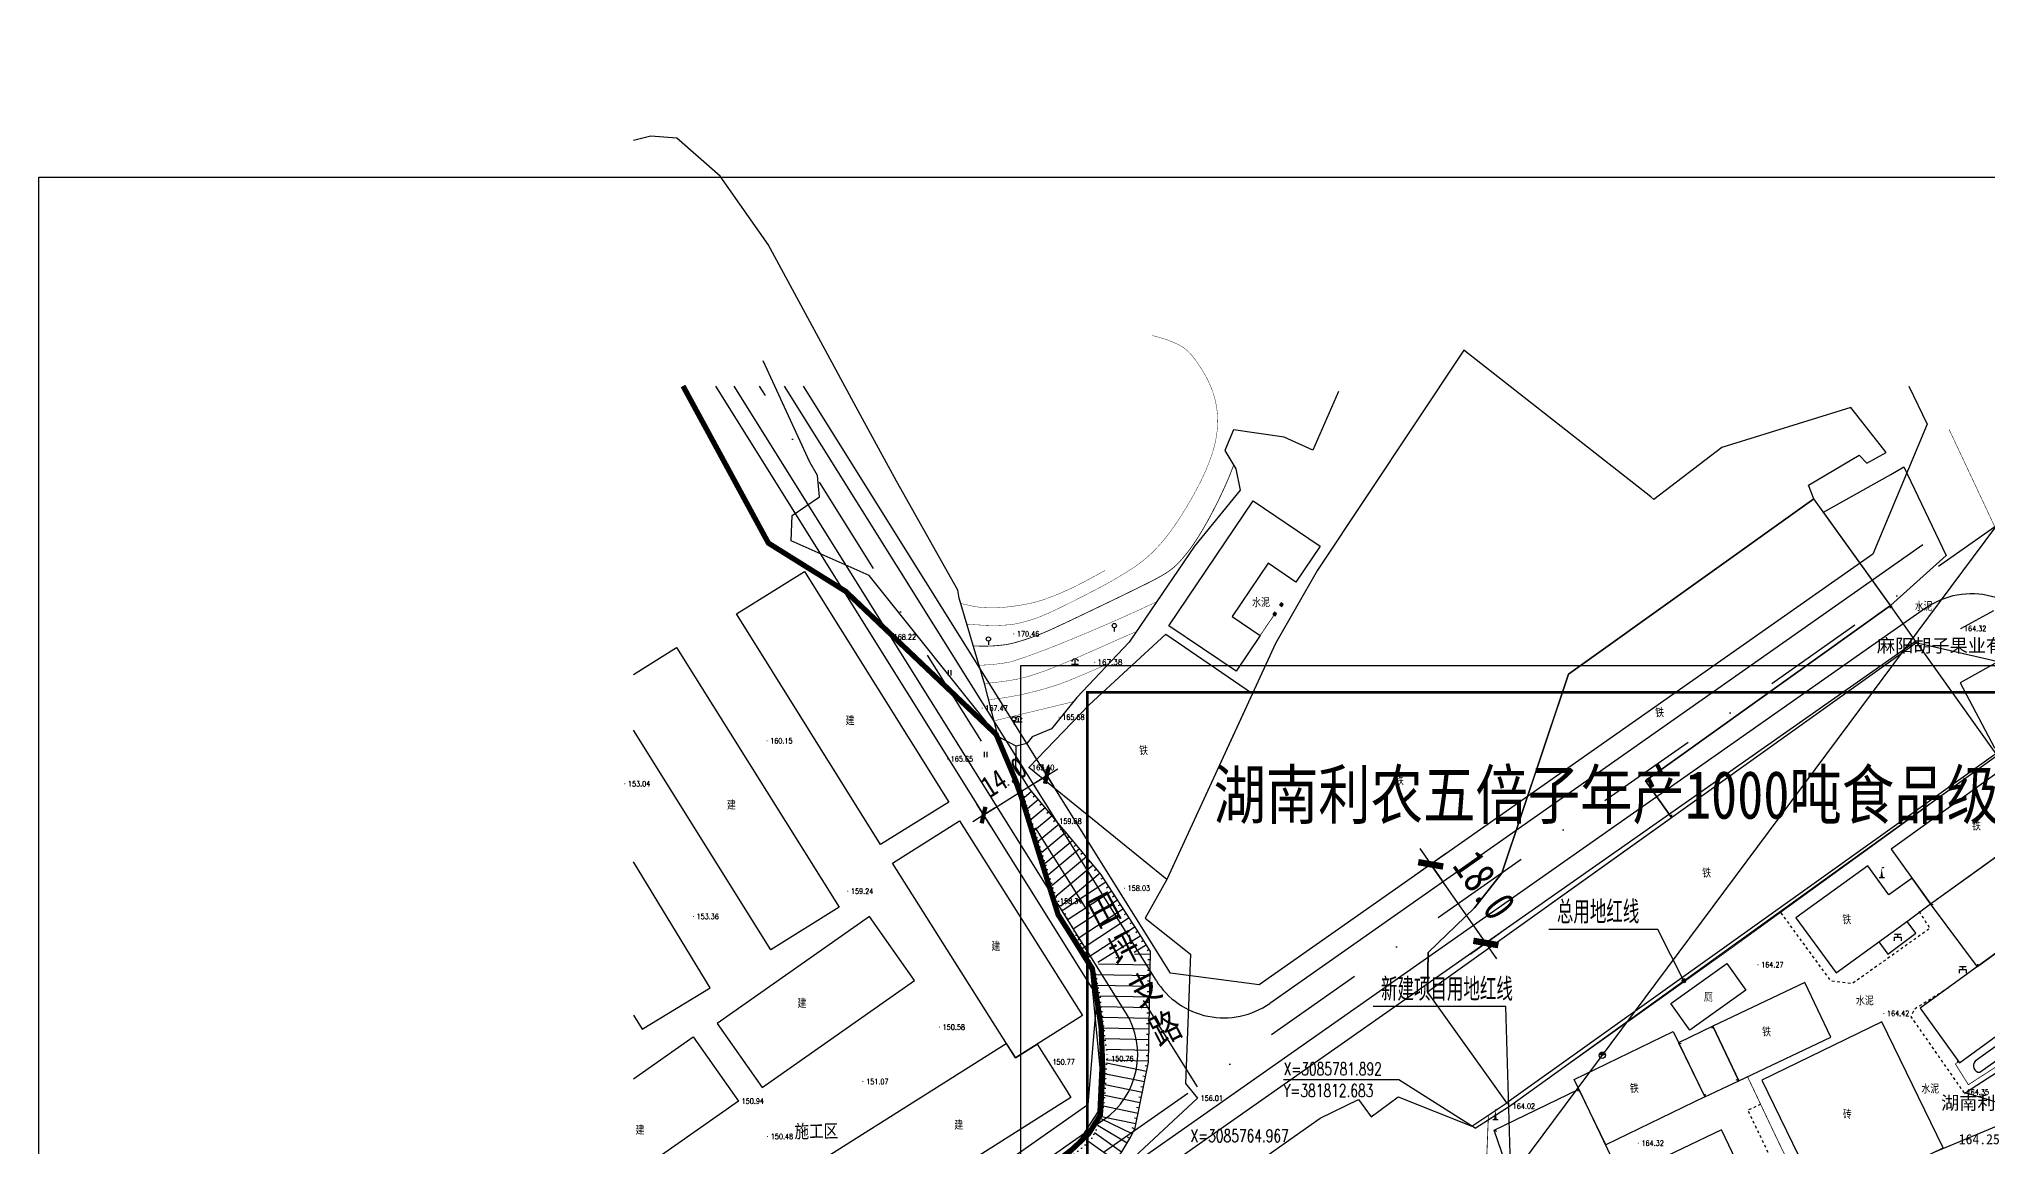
# Model space of a CAD drawing. Extents: x -809667 to 586099, y 3084146 to 3634412.
# Drawn here: x 381543.4 to 381908.7, y 3085778.5 to 3085986.1 of the extents above; entities that cross this region are included whole.
import ezdxf
from ezdxf.enums import TextEntityAlignment as Align

# ---------------------------------------------------------------- set-up
doc = ezdxf.new("R2010")
doc.units = 0
doc.header["$LTSCALE"] = 0.5
doc.header["$PDSIZE"] = 0.2
for name, pattern in [('DASHDOT', [25.4, 12.7, -6.35, 0, -6.35]), ('X4', [1.6, 0, -1.6]), ('X6', [2, 1, -1])]:
    doc.linetypes.add(name, pattern=pattern)
doc.layers.get('0').update_dxf_attribs({"linetype": 'CONTINUOUS'})
doc.layers.get('Defpoints').update_dxf_attribs({"linetype": 'CONTINUOUS'})
for name, color, linetype in [('0-人行道线', 46, 'CONTINUOUS'), ('DIM_COOR', 3, 'CONTINUOUS'), ('DIM_ELEV', 3, 'CONTINUOUS'), ('DIM_LEAD', 3, 'CONTINUOUS'), ('DM-尺寸标注', 7, 'CONTINUOUS'), ('dxt', 252, 'CONTINUOUS'), ('GCD', 252, 'CONTINUOUS'), ('PUB_TITLE', 4, 'CONTINUOUS'), ('RD-中线', 1, 'DASHDOT'), ('RD-侧石线', 5, 'CONTINUOUS'), ('RD-红线', 7, 'CONTINUOUS'), ('wz', 6, 'CONTINUOUS'), ('文字', 7, 'CONTINUOUS'), ('新测范围线', 1, 'CONTINUOUS'), ('道路', 4, 'CONTINUOUS')]:
    doc.layers.add(name, color=color, linetype=linetype)
doc.styles.add('-宋体', font='', dxfattribs={"width": 0.6})
doc.styles.add('_TCH_DIM', font='SIMPLEX', dxfattribs={"bigfont": 'GBCBIG'})
doc.styles.add('DIMST', font='', dxfattribs={"width": 0.8})
doc.styles.add('HZ', font='', dxfattribs={"width": 0.8})
doc.styles.get("Standard").update_dxf_attribs({"font": 'rs.shx', "bigfont": 'hztxt.shx'})
doc.styles.add('宋体', font='')
doc.styles.get('-宋体').set_extended_font_data('NSimSun')
doc.styles.get('DIMST').set_extended_font_data('SimSun')
doc.styles.get('HZ').set_extended_font_data('NSimSun')
doc.styles.get('宋体').set_extended_font_data('SimSun')
doc.linetypes.add('10421', pattern='A,2,[150,AAA.SHX,S=1,R=0,X=0,Y=1],1e-11', length=2)
doc.linetypes.add('10422', pattern='A,2,[150,AAA.SHX,S=1,R=0,X=0,Y=1],2,[177,AAA.SHX,S=1,R=0,X=0,Y=0.8],1e-09', length=4)
doc.linetypes.add('1161', pattern='A,0,[149,AAA.SHX,S=0.15,R=0,X=0,Y=0],-1.6', length=1.6)
doc.linetypes.add('443', pattern='A,5,[169,AAA.SHX,S=0.83,R=0,X=0,Y=0],5', length=10)
doc.linetypes.add('445', pattern='A,8,-0.5,[147,AAA.SHX,S=1,R=0,X=0,Y=0],-1.5', length=10)
doc.dimstyles.get("Standard").update_dxf_attribs({"dimtxt": 0.18, "dimasz": 0.18, "dimexe": 0.18, "dimexo": 0.0625, "dimgap": 0.09, "dimtad": 0, "dimtih": 1, "dimtoh": 1, "dimdec": 4, "dimzin": 0, "dimdsep": 46, "dimtxsty": 'Standard', "dimcen": 0.09, "dimadec": 0, "dimazin": 0, "dimtfac": 1, "dimtdec": 4, "dimtofl": 0, "dimtmove": 0, "dimatfit": 3, "dimfxl": 0, "dimtolj": 1, "dimtzin": 0, "dimarcsym": 0})

# ---------------------------------------------------------------- blocks, each defined once
blk = doc.blocks.new('gc095')
for p, q in [((-1, 0), (1, 0)), ((0.12, 3.69), (0.98, 3.95))]:
    blk.add_line(p, q)
blk.add_lwpolyline([(0, 3.6, 0, 1, 0), (0, 0, 1, 1, 0)], format="xyseb")
blk = doc.blocks.new('gc018')
at = {"linetype": 'Continuous', "flags": 128}
for points in [[(-1.25, 1.2), (0, 1.2), (1.25, 1.2)], [(-1.25, -1.3), (-1.25, 0), (1.25, 0), (1.25, -1.3)], [(0, 0), (0, 1.2)]]:
    blk.add_lwpolyline(points, dxfattribs=at)
blk = doc.blocks.new('gc110')
for p, q in [((-1.3, 0), (1.3, 0)), ((0, 0), (0, 1.51))]:
    blk.add_line(p, q)
blk.add_arc((0, 0.65), 1.34, 14.86282, 165.13718)
blk = doc.blocks.new('gc125')
at = {"color": 0}
blk.add_line((0, 0.8), (0, 2.2), dxfattribs=at)
blk.add_circle((0, 0), 0.8, dxfattribs=at)
blk = doc.blocks.new('gc002')
at = {"linetype": 'Continuous'}
blk.add_hatch(color=256, dxfattribs=at).paths.add_polyline_path([(0.5, -0.5), (0.5, 0.5), (-0.5, 0.5), (-0.5, -0.5)])
blk.add_lwpolyline([(-0.5, -0.5), (0.5, -0.5), (0.5, 0.5), (-0.5, 0.5), (-0.5, -0.5)])
blk = doc.blocks.new('gc121')
at = {"color": 0}
for p, q in [((-0.5, -1), (-0.5, 1)), ((0.5, -1), (0.5, 1))]:
    blk.add_line(p, q, dxfattribs=at)
blk = doc.blocks.new('gc070')
at = {"const_width": 1.4}
blk.add_lwpolyline([(-3.05, -2.68, 0.008713), (-3.05, -2.68, 1.007206), (-4.25, -2.68, 1)], format="xyb", dxfattribs=at)
blk.add_circle((-3.65, -2.68), 1.2)
blk = doc.blocks.new('GC200')
at = {"color": 0, "linetype": 'Continuous', "const_width": 0.2, "flags": 128}
blk.add_lwpolyline([(-0.1, 0, 1), (0.1, 0, 1)], format="xyb", close=True, dxfattribs=at)
blk = doc.blocks.new('尺寸线')
for p, q in [((-60, 0), (60, 0)), ((0, 60), (0, -60))]:
    blk.add_line(p, q)
at = {"const_width": 20}
blk.add_lwpolyline([(-28, -28), (28, 28)], dxfattribs=at)
blk = doc.blocks.new('*D63')
at = {"layer": 'Defpoints', "color": 0, "linetype": 'Continuous', "transparency": 16777216}
for p in [(381804.37, 3085831.33), (381804.37, 3085831.33), (381814.71, 3085816.59)]:
    blk.add_point(p, dxfattribs=at)
at = {"layer": 'DM-尺寸标注', "color": 0, "linetype": 'Continuous', "lineweight": -2, "transparency": 16777216}
for p, q in [((381804.34, 3085831.38), (381804.3, 3085831.43)), ((381814.71, 3085816.59), (381804.37, 3085831.33)), ((381814.75, 3085816.54), (381814.78, 3085816.49))]:
    blk.add_line(p, q, dxfattribs=at)
at = {"layer": 'DM-尺寸标注', "color": 0, "linetype": 'Continuous', "lineweight": -2, "transparency": 16777216, "xscale": 0.06, "yscale": 0.06, "zscale": 0.06}
for p, rotation in [((381804.37, 3085831.33), 305.0613931713598), ((381814.71, 3085816.59), 125.0613931713598)]:
    blk.add_blockref('尺寸线', p, dxfattribs=dict(at, rotation=rotation))
at = {"layer": 'DM-尺寸标注', "color": 0, "linetype": 'Continuous', "transparency": 16777216, "insert": (381814.45, 3085827.41), "char_height": 6, "attachment_point": 5, "rotation": 305.0614, "style": 'DIMST'}
blk.add_mtext('\\A1;18.0', dxfattribs=at)
blk = doc.blocks.new('*D41')
at = {"layer": 'Defpoints', "color": 0, "linetype": 'Continuous', "transparency": 16777216}
for p in [(381732.4, 3085847.99), (381732.4, 3085847.99), (381720.53, 3085840.57)]:
    blk.add_point(p, dxfattribs=at)
at = {"layer": 'DM-尺寸标注', "color": 0, "linetype": 'Continuous', "lineweight": -2, "transparency": 16777216}
blk.add_line((381720.56, 3085840.59), (381732.36, 3085847.97), dxfattribs=at)
at = {"layer": 'DM-尺寸标注', "color": 0, "linetype": 'Continuous', "lineweight": -2, "transparency": 16777216, "xscale": 0.04, "yscale": 0.04, "zscale": 0.04}
for p, rotation in [((381732.4, 3085847.99), 32.01380358309034), ((381720.53, 3085840.57), 212.0138035830904)]:
    blk.add_blockref('尺寸线', p, dxfattribs=dict(at, rotation=rotation))
at = {"layer": 'DM-尺寸标注', "color": 0, "linetype": 'Continuous', "transparency": 16777216, "insert": (381724.34, 3085847.67), "char_height": 4, "attachment_point": 5, "rotation": 32.0138, "style": 'DIMST'}
blk.add_mtext('\\A1;14.0', dxfattribs=at)

msp = doc.modelspace()

# ---------------------------------------------------------------- linework, layer by layer
at = {"layer": '0-人行道线', "linetype": 'Continuous'}
for p, q in [((381894.992, 3085872.932), (381779.809, 3085792.095)), ((381920.116, 3085867.13), (381894.992, 3085872.932))]:
    msp.add_line(p, q, dxfattribs=at)
at = {"layer": '0-人行道线', "linetype": 'Continuous', "flags": 128}
for points in [[(381772.213, 3085808.758), (381755.551, 3085810.96), (381686.753, 3085921)], [(381894.04, 3085921), (381897.482, 3085913.869), (381887.264, 3085889.502), (381772.213, 3085808.758)], [(381779.809, 3085792.095), (381622.358, 3085681.595)]]:
    msp.add_lwpolyline(points, dxfattribs=at)
at = {"layer": 'DIM_COOR', "color": 3, "linetype": 'Continuous'}
for p, q in [((381798.424, 3085790.947), (381776.776, 3085790.947)), ((381812.683, 3085781.892), (381798.424, 3085790.947))]:
    msp.add_line(p, q, dxfattribs=at)
at = {"layer": 'DIM_LEAD', "linetype": 'Continuous'}
for p, q in [((381846.967, 3085819.135), (381826.531, 3085819.135)), ((381851.842, 3085809.516), (381846.967, 3085819.135)), ((381818.463, 3085804.652), (381793.554, 3085804.652)), ((381819.761, 3085758.917), (381818.463, 3085804.652))]:
    msp.add_line(p, q, dxfattribs=at)
at = {"layer": 'DIM_LEAD', "linetype": 'Continuous', "const_width": 0.467}
msp.add_lwpolyline([(381851.947, 3085809.308, 1), (381851.736, 3085809.725, 1)], format="xyb", close=True, dxfattribs=at)
at = {"layer": 'dxt', "color": 252, "linetype": 'Continuous'}
for p, q in [((381890.599, 3085879.837), (381890.515, 3085879.344)), ((381895.443, 3085872.933), (381894.951, 3085873.017)), ((381729.545, 3085844.998), (381728.133, 3085843.818)), ((381730.186, 3085844.231), (381729.802, 3085843.91)), ((381844.642, 3085846.956), (381845.135, 3085846.874)), ((381730.827, 3085843.463), (381728.792, 3085841.762)), ((381732.11, 3085841.929), (381729.451, 3085839.706)), ((381733.393, 3085840.394), (381730.11, 3085837.65)), ((381731.469, 3085842.696), (381731.085, 3085842.376)), ((381732.752, 3085841.162), (381732.368, 3085840.841)), ((381849.528, 3085840.119), (381849.61, 3085840.612)), ((381734.676, 3085838.86), (381730.769, 3085835.594)), ((381735.958, 3085837.326), (381731.428, 3085833.539)), ((381734.034, 3085839.627), (381733.651, 3085839.307)), ((381735.317, 3085838.093), (381734.933, 3085837.772)), ((381737.241, 3085835.791), (381732.087, 3085831.483)), ((381738.524, 3085834.257), (381732.746, 3085829.427)), ((381736.6, 3085836.558), (381736.216, 3085836.238)), ((381737.882, 3085835.024), (381737.499, 3085834.703)), ((381739.165, 3085833.489), (381738.782, 3085833.169)), ((381739.807, 3085832.722), (381733.405, 3085827.371)), ((381741.089, 3085831.188), (381734.084, 3085825.332)), ((381742.372, 3085829.653), (381735.036, 3085823.521)), ((381740.448, 3085831.955), (381740.064, 3085831.634)), ((381741.731, 3085830.42), (381741.347, 3085830.1)), ((381743.483, 3085827.992), (381735.441, 3085822.75)), ((381744.575, 3085826.316), (381736.376, 3085820.972)), ((381742.937, 3085828.829), (381742.518, 3085828.556)), ((381744.029, 3085827.154), (381743.61, 3085826.881)), ((381745.667, 3085824.641), (381737.311, 3085819.194)), ((381746.759, 3085822.965), (381738.245, 3085817.416)), ((381745.121, 3085825.478), (381744.702, 3085825.205)), ((381746.213, 3085823.803), (381745.795, 3085823.53)), ((381747.305, 3085822.127), (381746.887, 3085821.854)), ((381898.089, 3085823.905), (381898.583, 3085823.828)), ((381747.852, 3085821.29), (381739.182, 3085815.639)), ((381748.944, 3085819.614), (381740.12, 3085813.863)), ((381748.398, 3085820.452), (381747.979, 3085820.179)), ((381749.485, 3085818.774), (381749.061, 3085818.509)), ((381750.015, 3085817.926), (381741.975, 3085812.901)), ((381751.075, 3085816.23), (381748.754, 3085814.779)), ((381750.545, 3085817.078), (381750.121, 3085816.813)), ((381751.605, 3085815.382), (381751.181, 3085815.117)), ((381751.798, 3085812.451), (381742.051, 3085812.627)), ((381751.834, 3085814.45), (381748.829, 3085814.505)), ((381751.78, 3085811.451), (381751.28, 3085811.46)), ((381751.816, 3085813.45), (381751.316, 3085813.459)), ((381906.878, 3085812.116), (381906.952, 3085812.61)), ((381751.762, 3085810.451), (381741.562, 3085810.635)), ((381751.726, 3085808.451), (381741.944, 3085808.628)), ((381751.744, 3085809.451), (381751.244, 3085809.46)), ((381751.69, 3085806.452), (381742.327, 3085806.621)), ((381751.653, 3085804.452), (381742.591, 3085804.616)), ((381751.671, 3085805.452), (381751.172, 3085805.461)), ((381751.708, 3085807.451), (381751.208, 3085807.46)), ((381751.617, 3085802.452), (381742.832, 3085802.611)), ((381751.581, 3085800.453), (381743.074, 3085800.606)), ((381751.599, 3085801.452), (381751.099, 3085801.461)), ((381751.635, 3085803.452), (381751.135, 3085803.461)), ((381857.25, 3085801), (381857.084, 3085800.528)), ((381751.545, 3085798.453), (381743.315, 3085798.602)), ((381751.509, 3085796.453), (381743.556, 3085796.597)), ((381751.527, 3085797.453), (381751.027, 3085797.462)), ((381751.563, 3085799.453), (381751.063, 3085799.462)), ((381850.829, 3085797.882), (381851.302, 3085797.718)), ((381751.109, 3085792.49), (381743.577, 3085794.031)), ((381751.473, 3085794.454), (381743.609, 3085794.596)), ((381751.309, 3085793.47), (381750.82, 3085793.57)), ((381751.491, 3085795.453), (381750.991, 3085795.462)), ((381750.307, 3085788.571), (381743.351, 3085789.994)), ((381750.708, 3085790.531), (381743.464, 3085792.012)), ((381750.508, 3085789.551), (381750.018, 3085789.651)), ((381750.909, 3085791.51), (381750.419, 3085791.61)), ((381862.125, 3085790.75), (381861.654, 3085790.918)), ((381749.506, 3085784.652), (381742.967, 3085785.99)), ((381749.907, 3085786.612), (381743.237, 3085787.976)), ((381749.706, 3085785.632), (381749.216, 3085785.732)), ((381750.107, 3085787.591), (381749.617, 3085787.692)), ((381832.136, 3085789.215), (381831.971, 3085788.743)), ((381855.75, 3085787.75), (381855.916, 3085788.221)), ((381747.45, 3085779.083), (381742.027, 3085782.341)), ((381748.425, 3085780.827), (381742.605, 3085783.602)), ((381749.105, 3085782.693), (381742.667, 3085784.01)), ((381748.855, 3085781.73), (381748.404, 3085781.945)), ((381749.305, 3085783.673), (381748.816, 3085783.773)), ((381745.243, 3085775.752), (381740.287, 3085779.328)), ((381746.413, 3085777.373), (381741.359, 3085781.021)), ((381747.965, 3085779.94), (381747.536, 3085780.198)), ((381816.25, 3085781.5), (381816.712, 3085781.308))]:
    msp.add_line(p, q, dxfattribs=at)
msp.add_lwpolyline([(381661.705, 3085560.704), (381978.444, 3085986.058)], dxfattribs=at)
at = {"layer": 'dxt', "color": 252, "linetype": '10421'}
for points, elevation in [([(381787.088, 3085919.955), (381782.25, 3085909), (381776.896, 3085911.388), (381767.388, 3085912.788), (381765.799, 3085908.892), (381767.813, 3085905.5), (381768.625, 3085901.5), (381760.094, 3085891), (381747.844, 3085873), (381738.03, 3085862.614), (381733.25, 3085856.75), (381729.656, 3085855.25), (381728.664, 3085853.953), (381726.624, 3085853.462), (381723.363, 3085855.206), (381723.094, 3085856), (381720.781, 3085865), (381715.969, 3085881.25), (381715.688, 3085882.75), (381704.233, 3085903.144), (381697.463, 3085915.539), (381680.146, 3085947.558), (381671.12, 3085960.329), (381663.034, 3085967.466), (381658.145, 3085967.841), (381654.883, 3085966.997)], -860.365), ([(381729.125, 3085845.5), (381726.596, 3085849.585), (381726.624, 3085853.462)], -859.903)]:
    msp.add_lwpolyline(points, dxfattribs=dict(at, elevation=elevation))
at = {"layer": 'dxt', "color": 252, "linetype": '445', "elevation": -858.801, "flags": 128}
msp.add_lwpolyline([(381654.883, 3085746.471), (381661.278, 3085737.187), (381668.743, 3085727.948), (381670.662, 3085731.379), (381674.375, 3085732), (381709.977, 3085758.099), (381714.219, 3085762.5), (381722.188, 3085766.75), (381738.477, 3085779.421), (381742.016, 3085784.921), (381742.41, 3085793.17), (381740.642, 3085811.501), (381734.152, 3085821.911), (381727.781, 3085842.5), (381726.313, 3085846.5), (381723.094, 3085856), (381720.781, 3085865), (381715.969, 3085881.25), (381715.688, 3085882.75), (381704.233, 3085903.144), (381697.463, 3085915.539), (381680.146, 3085947.558), (381671.12, 3085960.329), (381663.034, 3085967.466), (381658.145, 3085967.841), (381654.883, 3085966.997)], dxfattribs=at)
at = {"layer": 'dxt', "color": 252, "linetype": 'Continuous', "flags": 128}
for points, const_width in [([(381717.421, 3085876.346), (381719.264, 3085876.224), (381720.846, 3085876.146), (381722.168, 3085876.111), (381723.229, 3085876.121), (381724.109, 3085876.158), (381724.888, 3085876.208), (381725.566, 3085876.269), (381726.142, 3085876.343), (381726.743, 3085876.454), (381727.494, 3085876.626), (381728.397, 3085876.858), (381729.45, 3085877.152), (381730.788, 3085877.613), (381732.547, 3085878.349), (381734.726, 3085879.36), (381737.325, 3085880.646), (381739.906, 3085881.963), (381742.029, 3085883.066), (381743.693, 3085883.956), (381744.9, 3085884.633), (381745.849, 3085885.194), (381746.743, 3085885.734), (381747.58, 3085886.255), (381748.362, 3085886.756), (381749.108, 3085887.262), (381749.84, 3085887.798), (381750.558, 3085888.364), (381751.262, 3085888.959), (381751.95, 3085889.584), (381752.62, 3085890.238), (381753.271, 3085890.921), (381753.904, 3085891.633), (381754.522, 3085892.374), (381755.13, 3085893.144), (381755.726, 3085893.941), (381756.312, 3085894.767), (381756.892, 3085895.62), (381757.468, 3085896.5), (381758.041, 3085897.407), (381758.611, 3085898.342), (381759.177, 3085899.302), (381759.737, 3085900.287), (381760.292, 3085901.297), (381760.841, 3085902.331), (381761.369, 3085903.375), (381761.858, 3085904.414), (381762.311, 3085905.448), (381762.725, 3085906.476), (381763.092, 3085907.455), (381763.398, 3085908.34), (381763.646, 3085909.131), (381763.834, 3085909.829), (381763.982, 3085910.477), (381764.108, 3085911.118), (381764.214, 3085911.753), (381764.298, 3085912.382), (381764.361, 3085913.005), (381764.402, 3085913.623), (381764.421, 3085914.238), (381764.418, 3085914.848), (381764.393, 3085915.456), (381764.346, 3085916.061), (381764.276, 3085916.664), (381764.183, 3085917.265), (381764.068, 3085917.865), (381763.93, 3085918.462), (381763.77, 3085919.057), (381763.587, 3085919.651), (381763.382, 3085920.242), (381763.154, 3085920.832), (381762.903, 3085921.419), (381762.63, 3085922.005), (381762.32, 3085922.609), (381761.96, 3085923.253), (381761.55, 3085923.936), (381761.089, 3085924.658), (381760.625, 3085925.352), (381760.203, 3085925.948), (381759.824, 3085926.447), (381759.488, 3085926.848), (381759.174, 3085927.186), (381758.863, 3085927.496), (381758.553, 3085927.777), (381758.245, 3085928.029), (381757.924, 3085928.261), (381757.576, 3085928.48), (381757.202, 3085928.685), (381756.801, 3085928.877), (381756.379, 3085929.063), (381755.943, 3085929.248), (381755.494, 3085929.433), (381755.03, 3085929.618), (381754.498, 3085929.809), (381753.843, 3085930.015), (381753.064, 3085930.235), (381752.161, 3085930.469)], 0.075), ([(381975.679, 3085760.327), (381959.741, 3085792.751), (381910.082, 3085894.727), (381901.593, 3085912.81)], 0.1), ([(381767.422, 3085906.159), (381766.922, 3085904.855), (381766.405, 3085903.585), (381765.871, 3085902.349), (381765.32, 3085901.145), (381764.76, 3085899.975), (381764.199, 3085898.839), (381763.637, 3085897.737), (381763.074, 3085896.669), (381762.509, 3085895.635), (381761.943, 3085894.635), (381761.375, 3085893.671), (381760.806, 3085892.742), (381760.236, 3085891.854), (381759.663, 3085891.016), (381759.088, 3085890.227), (381758.51, 3085889.487), (381757.956, 3085888.816), (381757.447, 3085888.234), (381756.986, 3085887.742), (381756.572, 3085887.34), (381756.18, 3085886.993), (381755.787, 3085886.671), (381755.393, 3085886.372), (381754.999, 3085886.097), (381754.547, 3085885.811), (381753.985, 3085885.478), (381753.311, 3085885.098), (381752.527, 3085884.671), (381751.276, 3085884.03), (381749.204, 3085883.006), (381746.312, 3085881.598), (381742.6, 3085879.807), (381738.871, 3085878.02), (381735.928, 3085876.623), (381733.773, 3085875.616), (381732.404, 3085874.999), (381731.429, 3085874.59), (381730.452, 3085874.207), (381729.475, 3085873.851), (381728.497, 3085873.522), (381727.577, 3085873.231), (381726.774, 3085872.993), (381726.089, 3085872.807), (381725.522, 3085872.673), (381724.973, 3085872.569), (381724.343, 3085872.475), (381723.633, 3085872.39), (381722.841, 3085872.314), (381721.954, 3085872.258), (381720.956, 3085872.233), (381719.847, 3085872.238), (381718.627, 3085872.275)], 0.15), ([(381743.295, 3085886.407), (381741.335, 3085885.332), (381739.654, 3085884.432), (381738.252, 3085883.705), (381737.13, 3085883.153), (381736.156, 3085882.701), (381735.201, 3085882.279), (381734.266, 3085881.885), (381733.349, 3085881.52), (381732.461, 3085881.189), (381731.611, 3085880.897), (381730.8, 3085880.646), (381730.027, 3085880.434), (381729.227, 3085880.247), (381728.335, 3085880.068), (381727.349, 3085879.897), (381726.27, 3085879.735), (381725.182, 3085879.596), (381724.168, 3085879.497), (381723.229, 3085879.436), (381722.365, 3085879.415), (381721.577, 3085879.422), (381720.867, 3085879.445), (381720.233, 3085879.484), (381719.677, 3085879.541), (381719.077, 3085879.633), (381718.308, 3085879.78), (381717.372, 3085879.982), (381716.268, 3085880.239)], 0.075), ([(381752.98, 3085880.547), (381749.857, 3085879.093), (381746.688, 3085877.661), (381743.473, 3085876.248), (381740.211, 3085874.857), (381737.112, 3085873.566), (381734.384, 3085872.459), (381732.029, 3085871.534), (381730.044, 3085870.793), (381728.41, 3085870.21), (381727.106, 3085869.762), (381726.131, 3085869.45), (381725.486, 3085869.273), (381724.962, 3085869.166), (381724.353, 3085869.063), (381723.659, 3085868.964), (381722.879, 3085868.87), (381722.063, 3085868.788), (381721.26, 3085868.726), (381720.471, 3085868.685), (381719.696, 3085868.665)], 0.075), ([(381749.172, 3085874.951), (381748.49, 3085874.674), (381747.29, 3085874.157), (381745.572, 3085873.401), (381743.335, 3085872.405), (381741.008, 3085871.369), (381739.022, 3085870.492), (381737.376, 3085869.774), (381736.071, 3085869.215), (381734.948, 3085868.748), (381733.851, 3085868.306), (381732.779, 3085867.889), (381731.733, 3085867.497), (381730.703, 3085867.132), (381729.68, 3085866.798), (381728.666, 3085866.496), (381727.659, 3085866.224), (381726.473, 3085865.969), (381724.921, 3085865.715), (381723.003, 3085865.463), (381720.718, 3085865.212)], 0.075), ([(381744.076, 3085869.012), (381740.887, 3085867.62), (381738.329, 3085866.526), (381736.402, 3085865.73), (381735.106, 3085865.234), (381734.093, 3085864.888), (381733.016, 3085864.547), (381731.875, 3085864.211), (381730.671, 3085863.879), (381729.436, 3085863.563), (381728.204, 3085863.277), (381726.976, 3085863.02), (381725.751, 3085862.792), (381724.567, 3085862.595), (381723.464, 3085862.433), (381722.441, 3085862.305), (381721.498, 3085862.211)], 0.075), ([(381737.387, 3085861.826), (381722.519, 3085858.237)], 0.075)]:
    msp.add_lwpolyline(points, dxfattribs=dict(at, const_width=const_width))
at = {"layer": 'dxt', "color": 252, "linetype": '10421', "flags": 128}
msp.add_lwpolyline([(381723.363, 3085855.206), (381723.281, 3085855.25), (381699.063, 3085885.5), (381684.438, 3085892), (381684.625, 3085896.75), (381689.782, 3085900.22), (381689.375, 3085904.25), (381687.969, 3085906.75), (381679.188, 3085925.75)], dxfattribs=at)
at = {"layer": 'dxt', "color": 252, "linetype": 'Continuous', "flags": 128}
for points, elevation in [([(381764.125, 3085770), (381783.656, 3085783.75), (381790.844, 3085787.25), (381793.188, 3085784), (381798.25, 3085787.75), (381812.094, 3085782.25), (381818.669, 3085786.603), (381803.779, 3085807.424), (381803.919, 3085814.808), (381812.573, 3085823.193), (381817.722, 3085829.695), (381828.968, 3085863.231), (381830.236, 3085867.011), (381830.236, 3085867.011), (381876.229, 3085899.866), (381875.184, 3085902.434), (381884.711, 3085908.014), (381886.153, 3085906.536), (381889.76, 3085908.556), (381888.625, 3085910), (381883.125, 3085917), (381858.938, 3085909.5), (381846.188, 3085899.75), (381845.625, 3085900.25), (381810.594, 3085927.75), (381783.156, 3085886.5), (381775.281, 3085872.75), (381754.875, 3085828.5), (381750.844, 3085821.25), (381759.313, 3085814.5), (381758.375, 3085790.25), (381760.625, 3085787.5), (381748.844, 3085776.5)], -858.222), ([(381654.883, 3085866.939), (381662.969, 3085872), (381693.44, 3085823.319), (381680.659, 3085815.319), (381654.883, 3085856.499)], -864.709), ([(381654.883, 3085803.073), (381656.494, 3085800.423), (381669.244, 3085808.173), (381654.883, 3085831.799)], -862.818)]:
    msp.add_lwpolyline(points, dxfattribs=dict(at, elevation=elevation))
for points, elevation in [([(381893.065, 3085905.866), (381901.031, 3085889.25), (381890.6, 3085879.838), (381890.831, 3085879.513), (381878.029, 3085897.36), (381890.649, 3085904.429)], -854.324), ([(381771.063, 3085899.5), (381783.656, 3085891), (381779.098, 3085884.247), (381773.868, 3085887.777), (381767.138, 3085877.806), (381772.406, 3085874.25), (381767.877, 3085867.541), (381755.246, 3085876.067)], -855.697), ([(381849.528, 3085840.119), (381844.642, 3085846.956), (381890.6, 3085879.838), (381876.229, 3085899.866), (381830.236, 3085867.011), (381817.722, 3085829.695), (381812.573, 3085823.193), (381803.919, 3085814.808), (381803.779, 3085807.424)], 72.247), ([(381686.969, 3085886.25), (381714, 3085843), (381701.236, 3085835.023), (381674.205, 3085878.273)], -861.622), ([(381754.875, 3085828.5), (381729.031, 3085849.5), (381740.313, 3085861.25), (381754.719, 3085874.5), (381770.946, 3085863.35)], -856.224), ([(381918.635, 3085858.048), (381916.675, 3085861.76), (381915.543, 3085861.162), (381913.703, 3085864.648), (381914.835, 3085865.245), (381914.835, 3085865.245), (381912.24, 3085870.162), (381903.619, 3085865.366), (381910.091, 3085853.191)], 67.132), ([(381906.878, 3085812.116), (381898.089, 3085823.905), (381928.116, 3085845.468), (381930.177, 3085846.457), (381934.289, 3085837.971), (381936.698, 3085833.573), (381935.92, 3085833.196), (381933.042, 3085831.189)], 70.894), ([(381929.686, 3085804.164), (381943.909, 3085814.69), (381945.063, 3085815.75), (381936.698, 3085833.573), (381935.92, 3085833.196), (381933.042, 3085831.189), (381896.171, 3085804.358), (381903.543, 3085794.121), (381925.464, 3085810.105)], 66.742), ([(381880.397, 3085810.999), (381893.813, 3085820.738), (381898.089, 3085823.905), (381894.621, 3085828.731), (381890.292, 3085825.589), (381886.322, 3085831.058), (381872.85, 3085821.278)], 69.587), ([(381670.594, 3085801.5), (381679.031, 3085789.5), (381707.581, 3085809.573), (381699.144, 3085821.573)], -855.011), ([(381849.4, 3085805.246), (381859.9, 3085812.746), (381863.469, 3085807.75), (381852.969, 3085800.25)], -857.402), ([(381857.25, 3085801), (381862.125, 3085790.75), (381879.367, 3085798.951), (381874.492, 3085809.201)], -856.904), ([(381857.25, 3085801), (381850.829, 3085797.882), (381855.75, 3085787.75), (381862.125, 3085790.75)], -856.904), ([(381877.956, 3085767.233), (381900.456, 3085778.19), (381888.932, 3085801.827), (381866.433, 3085790.879)], 163.79), ([(381730.584, 3085797.623), (381735.875, 3085789.25), (381736.919, 3085787.597), (381699.964, 3085764.247), (381691.906, 3085777), (381724.775, 3085797.769), (381726.499, 3085795.041)], -861.002), ([(381831.278, 3085790.983), (381849.809, 3085799.983), (381855.75, 3085787.75), (381837.219, 3085778.75)], -857.386), ([(381822.317, 3085764.062), (381822.031, 3085764.75), (381816.25, 3085781.5), (381832.136, 3085789.215), (381840.099, 3085772.566)], -855.223), ([(381831.313, 3085745.25), (381867.906, 3085762.75), (381858.91, 3085781.562), (381822.317, 3085764.062)], -853.527)]:
    msp.add_lwpolyline(points, close=True, dxfattribs=dict(at, elevation=elevation))
at = {"layer": 'dxt', "color": 252, "linetype": '443', "const_width": 0.15, "flags": 128}
for points, elevation in [([(381775.125, 3085878.25), (381772.406, 3085874.25)], -856.726), ([(381902.734, 3085793.924), (381905.179, 3085790.021), (381920.046, 3085799.611), (381916.935, 3085803.861)], 163.77)]:
    msp.add_lwpolyline(points, dxfattribs=dict(at, elevation=elevation))
at = {"layer": 'dxt', "color": 252, "linetype": 'Continuous', "flags": 128}
for points in [[(381890.599, 3085879.837), (381844.642, 3085846.956), (381849.528, 3085840.119), (381895.443, 3085872.933)], [(381803.779, 3085807.424), (381895.443, 3085872.933), (381910.347, 3085852.058), (381818.669, 3085786.603)], [(381898.089, 3085823.905), (381924.604, 3085842.96), (381917.203, 3085853.259), (381890.687, 3085834.204)], [(381716.031, 3085839.5), (381739.094, 3085803), (381726.499, 3085795.041), (381703.436, 3085831.541)]]:
    msp.add_lwpolyline(points, close=True, dxfattribs=at)
at = {"layer": 'dxt', "color": 252, "linetype": '10422', "flags": 128}
msp.add_lwpolyline([(381903.758, 3085875.535), (381909.956, 3085878.891)], dxfattribs=at)
at = {"layer": 'dxt', "color": 252, "linetype": '443', "const_width": 0.15, "flags": 128}
for points in [[(381818.669, 3085786.603), (381819.172, 3085785.987), (381860.636, 3085815.529), (381923.406, 3085861.002), (381918.246, 3085871.595), (381915.188, 3085874.428)], [(381903.056, 3085794.46), (381903.206, 3085794.22), (381902.734, 3085793.924)], [(381863.769, 3085791.532), (381869.29, 3085779.89), (381875.259, 3085767.606)], [(381815.188, 3085784.25), (381814.594, 3085769.5), (381815.406, 3085767.25)]]:
    msp.add_lwpolyline(points, dxfattribs=at)
at = {"layer": 'dxt', "linetype": 'X4', "flags": 128}
msp.add_lwpolyline([(381727.781, 3085844.918), (381734.018, 3085825.459), (381738.474, 3085816.981), (381741.414, 3085811.413), (381742.389, 3085806.293), (381743.669, 3085795.664), (381743.219, 3085787.651), (381742.579, 3085783.431), (381740.658, 3085779.636), (381736.042, 3085775.795), (381733.388, 3085773.043), (381733.388, 3085773.043), (381732.136, 3085770.791), (381731.116, 3085767.98), (381731.645, 3085764.026), (381734.035, 3085756.905), (381736.52, 3085753.477), (381742.245, 3085745.607), (381746.196, 3085741.87), (381748.436, 3085741.182), (381751.064, 3085741.052), (381754.532, 3085741.44), (381759.971, 3085742.941), (381769.176, 3085745.322), (381770.795, 3085746.366)], dxfattribs=at)
at = {"layer": 'dxt', "color": 252, "linetype": 'Continuous', "elevation": -859.903}
msp.add_lwpolyline([(381769.188, 3085748.25), (381761.263, 3085746.416), (381753.617, 3085744.253), (381751.683, 3085744.063), (381749.623, 3085746.122), (381745.968, 3085750.73), (381742.478, 3085755.776), (381738.323, 3085761.18), (381736.13, 3085765.68), (381735.81, 3085768.153), (381736.928, 3085770.267), (381738, 3085771.5), (381741.813, 3085771), (381746.468, 3085777.45), (381748.148, 3085780.245), (381748.947, 3085781.923), (381751.469, 3085794.25), (381751.844, 3085815), (381749.344, 3085819), (381742.5, 3085829.5), (381729.125, 3085845.5)], dxfattribs=at)
at = {"layer": 'dxt', "color": 252, "linetype": 'X6', "flags": 128}
for points in [[(381895.914, 3085822.479), (381897.979, 3085819.33), (381883.398, 3085808.956), (381879.423, 3085809.455), (381870.013, 3085822.322)], [(381872.813, 3085766.5), (381863.844, 3085785.25), (381866.215, 3085786.374)]]:
    msp.add_lwpolyline(points, dxfattribs=at)
at = {"layer": 'dxt', "color": 252, "linetype": '1161', "elevation": 69.587, "flags": 128}
msp.add_lwpolyline([(381888.402, 3085816.81), (381890.087, 3085814.513), (381895.347, 3085818.402), (381893.674, 3085820.638)], dxfattribs=at)
at = {"layer": 'dxt', "color": 252, "linetype": 'X6', "elevation": 163.72, "flags": 128}
msp.add_lwpolyline([(381901.478, 3085808.18), (381895.058, 3085804.165), (381894.415, 3085802.76), (381904.255, 3085788.64), (381912.655, 3085786.097)], dxfattribs=at)
at = {"layer": 'dxt', "color": 252, "linetype": 'Continuous', "flags": 128}
msp.add_lwpolyline([(381654.883, 3085791.107), (381666.094, 3085799), (381674.57, 3085786.961), (381654.883, 3085773.1)], dxfattribs=at)
msp.add_lwpolyline([(381911.767, 3085798.265), (381906.477, 3085794.418, 0.6633232), (381907.328, 3085792.34), (381913.308, 3085796.632, 0.6633232), (381911.766, 3085798.264)], format="xyb", dxfattribs=at)
at = {"layer": 'PUB_TITLE', "linetype": 'Continuous'}
msp.add_lwpolyline([(381727.482, 3085571.553), (382147.982, 3085571.553), (382147.982, 3085868.553), (381727.482, 3085868.553)], close=True, dxfattribs=at)
at = {"layer": 'PUB_TITLE', "linetype": 'Continuous', "const_width": 0.5}
msp.add_lwpolyline([(381739.982, 3085576.553), (382142.982, 3085576.553), (382142.982, 3085863.553), (381739.982, 3085863.553)], close=True, dxfattribs=at)
at = {"layer": 'RD-中线', "ltscale": 3}
for points in [[(381760.628, 3085789.631), (381678.496, 3085921)], [(381915.162, 3085898.084), (381915.162, 3085898.084), (381599.832, 3085676.783), (381580.938, 3085658.997)]]:
    msp.add_lwpolyline(points, dxfattribs=at)
at = {"layer": 'RD-侧石线'}
for p, q in [((381747.153, 3085803.638), (381673.778, 3085921)), ((381752.865, 3085809.595), (381683.214, 3085921))]:
    msp.add_line(p, q, dxfattribs=at)
at = {"layer": 'RD-红线', "flags": 128}
for points in [[(381670.239, 3085921), (381741.753, 3085806.615), (381740.107, 3085786.226)], [(381740.107, 3085786.226), (381612.016, 3085696.331)]]:
    msp.add_lwpolyline(points, dxfattribs=at)
at = {"layer": '文字', "color": 3, "linetype": 'Continuous', "flags": 128}
msp.add_lwpolyline([(381543.42, 3085960.15), (382983.269, 3085960.15), (382983.269, 3085486.288), (381543.42, 3085486.288)], close=True, dxfattribs=at)
at = {"layer": '文字', "linetype": 'Continuous', "flags": 128}
for points in [[(381812.683, 3085781.892), (381819.142, 3085785.991), (381923.406, 3085861.002), (381979.774, 3085745.012)], [(381938.295, 3085809.291), (381930.202, 3085803.302), (381920.532, 3085798.735), (381905.736, 3085789.19), (381904.481, 3085788.316)]]:
    msp.add_lwpolyline(points, dxfattribs=at)
at = {"layer": '新测范围线', "color": 252, "const_width": 1, "flags": 128}
msp.add_lwpolyline([(381733.234, 3085774.217), (381740.261, 3085780.843), (381742.434, 3085784.362), (381742.892, 3085792.649), (381742.578, 3085800.701), (381740.925, 3085811.791), (381734.508, 3085821.91), (381726.968, 3085846.046), (381722.893, 3085855.681), (381694.683, 3085882.498), (381680.191, 3085891.552), (381664.182, 3085921)], dxfattribs=at)
at = {"layer": '道路', "linetype": 'Continuous'}
for p, q in [((381896.67, 3085891.215), (381774.204, 3085805.268)), ((381897.135, 3085879.323), (381778.206, 3085795.858))]:
    msp.add_line(p, q, dxfattribs=at)
at = {"layer": '道路', "linetype": 'Continuous', "flags": 128}
msp.add_lwpolyline([(381898.798, 3085777.383), (381945.974, 3085797.039, 0.4318134), (381950.599, 3085809.298), (381924.74, 3085862.221), (381919.262, 3085873.563), (381919.262, 3085873.563)], format="xyb", dxfattribs=at)
msp.add_lwpolyline([(381912.646, 3085786.103), (381942.657, 3085797.582), (381938.081, 3085809.133), (381930.202, 3085803.302), (381920.532, 3085798.735), (381905.736, 3085789.19), (381904.737, 3085788.494), (381912.646, 3085786.103)], dxfattribs=at)
at = {"layer": '道路', "linetype": 'Continuous'}
for points in [[(381778.206, 3085795.858), (381608.185, 3085676.536)], [(381743.051, 3085783.405), (381602.333, 3085684.648)]]:
    msp.add_lwpolyline(points, dxfattribs=at)
for centre, start, end in [((381905.753, 3085867.043), 25.76504, 125.06139), ((381765.586, 3085817.548), 212.01382, 305.0614), ((381734.432, 3085795.685), 305.06141, 32.01382)]:
    msp.add_arc(centre, 15, start, end, dxfattribs=at)

# ---------------------------------------------------------------- block references
at = {"layer": 'dxt', "color": 252, "linetype": 'Continuous'}
for p, xscale, yscale, zscale, rotation in [((381775.125, 3085878.25, -856.726), 0.499999999899904, 0.499999999899904, 0.499999999899904, 326.4081441838418), ((381776.375, 3085880, -856.794), 0.4999999998666997, 0.4999999998666997, 0.4999999998666997, 326.5623712674826)]:
    msp.add_blockref('gc002', p, dxfattribs=dict(at, xscale=xscale, yscale=yscale, zscale=zscale, rotation=rotation))
at = {"layer": 'dxt', "color": 8, "linetype": 'Continuous', "xscale": 0.5, "yscale": 0.5, "rotation": 180}
for p in [(381721.45, 3085873.568, 0.726), (381745.049, 3085876.087, 0.725), (381726.24, 3085858.607, 0.725)]:
    msp.add_blockref('gc125', p, dxfattribs=at)
at = {"layer": 'dxt', "color": 252, "linetype": 'Continuous', "xscale": 0.5, "yscale": 0.5}
for name, p in [('gc110', (381737.688, 3085868.828, 168.201)), ('gc110', (381727.091, 3085858.027, 166.16)), ('gc095', (381888.933, 3085828.854, 78.149)), ('gc018', (381891.972, 3085817.67, 0.719)), ('gc018', (381904.133, 3085811.601)), ('gc070', (381838.37, 3085796.878)), ('gc095', (381816.5, 3085783.5, -854.461))]:
    msp.add_blockref(name, p, dxfattribs=at)
at = {"layer": 'dxt', "color": 8, "linetype": 'Continuous', "xscale": 0.5, "yscale": 0.5}
for p in [(381714.206, 3085867.222), (381720.97, 3085851.907)]:
    msp.add_blockref('gc121', p, dxfattribs=at)
at = {"layer": 'GCD', "color": 8, "linetype": 'Continuous'}
ref = msp.add_blockref('GC200', (381703.082, 3085873.962, 168.22), dxfattribs=dict(at, xscale=0.5, yscale=0.5, zscale=0.5))
ref.add_attrib('height', '168.22', dxfattribs={"linetype": 'Continuous', "height": 1, "width": 0.8}).set_placement((381703.682, 3085873.962), align=Align.MIDDLE_LEFT)
ref = msp.add_blockref('GC200', (381726.189, 3085874.534, 170.464), dxfattribs=dict(at, xscale=0.5, yscale=0.5, zscale=0.5))
ref.add_attrib('height', '170.46', dxfattribs={"linetype": 'Continuous', "height": 1, "width": 0.8}).set_placement((381726.789, 3085874.534, 170.464), align=Align.MIDDLE_LEFT)
ref = msp.add_blockref('GC200', (381903.758, 3085875.535, 164.316), dxfattribs=dict(at, xscale=0.5, yscale=0.5, zscale=0.5))
ref.add_attrib('height', '164.32', dxfattribs={"linetype": 'Continuous', "height": 1, "width": 0.8}).set_placement((381904.358, 3085875.535, 164.316), align=Align.MIDDLE_LEFT)
at = {"layer": 'GCD', "color": 8, "linetype": 'Continuous', "xscale": 0.5, "yscale": 0.5, "zscale": 0.5}
msp.add_blockref('GC200', (381741.363, 3085869.227, 167.38), dxfattribs=at)
at = {"layer": 'GCD', "color": 8, "linetype": 'Continuous'}
ref = msp.add_blockref('GC200', (381720.27, 3085860.598, 167.468), dxfattribs=dict(at, xscale=0.5, yscale=0.5, zscale=0.5))
ref.add_attrib('height', '167.47', dxfattribs={"linetype": 'Continuous', "height": 1, "width": 0.8}).set_placement((381720.87, 3085860.598, 167.468), align=Align.MIDDLE_LEFT)
ref = msp.add_blockref('GC200', (381734.682, 3085858.919, 165.678), dxfattribs=dict(at, xscale=0.5, yscale=0.5, zscale=0.5))
ref.add_attrib('height', '165.68', dxfattribs={"linetype": 'Continuous', "height": 1, "width": 0.8}).set_placement((381735.282, 3085858.919, 165.678), align=Align.MIDDLE_LEFT)
ref = msp.add_blockref('GC200', (381679.918, 3085854.483, 160.153), dxfattribs=dict(at, xscale=0.5, yscale=0.5, zscale=0.5))
ref.add_attrib('height', '160.15', dxfattribs={"linetype": 'Continuous', "height": 1, "width": 0.8}).set_placement((381680.518, 3085854.483, 160.153), align=Align.MIDDLE_LEFT)
ref = msp.add_blockref('GC200', (381713.776, 3085851.094, 165.654), dxfattribs=dict(at, xscale=0.5, yscale=0.5, zscale=0.5))
ref.add_attrib('height', '165.65', dxfattribs={"linetype": 'Continuous', "height": 1, "width": 0.8}).set_placement((381714.376, 3085851.094, 165.654), align=Align.MIDDLE_LEFT)
ref = msp.add_blockref('GC200', (381729.031, 3085849.5, 163.401), dxfattribs=dict(at, xscale=0.5, yscale=0.5, zscale=0.5))
ref.add_attrib('height', '163.40', dxfattribs={"linetype": 'Continuous', "height": 1, "width": 0.8}).set_placement((381729.631, 3085849.5, 163.401), align=Align.MIDDLE_LEFT)
ref = msp.add_blockref('GC200', (381653.255, 3085846.434, 153.04), dxfattribs=dict(at, xscale=0.5, yscale=0.5, zscale=0.5))
ref.add_attrib('height', '153.04', dxfattribs={"linetype": 'Continuous', "height": 1, "width": 0.8}).set_placement((381653.855, 3085846.434), align=Align.MIDDLE_LEFT)
ref = msp.add_blockref('GC200', (381734.129, 3085839.43, 159.682), dxfattribs=dict(at, xscale=0.5, yscale=0.5, zscale=0.5))
ref.add_attrib('height', '159.68', dxfattribs={"linetype": 'Continuous', "height": 1, "width": 0.8}).set_placement((381734.729, 3085839.43, 159.682), align=Align.MIDDLE_LEFT)
ref = msp.add_blockref('GC200', (381695.065, 3085826.299, 159.24), dxfattribs=dict(at, xscale=0.5, yscale=0.5, zscale=0.5))
ref.add_attrib('height', '159.24', dxfattribs={"linetype": 'Continuous', "height": 1, "width": 0.8}).set_placement((381695.665, 3085826.299, 159.24), align=Align.MIDDLE_LEFT)
ref = msp.add_blockref('GC200', (381746.951, 3085826.852, 158.03), dxfattribs=dict(at, xscale=0.5, yscale=0.5, zscale=0.5))
ref.add_attrib('height', '158.03', dxfattribs={"linetype": 'Continuous', "height": 1, "width": 0.8}).set_placement((381747.551, 3085826.852, 1014.25), align=Align.MIDDLE_LEFT)
ref = msp.add_blockref('GC200', (381734.256, 3085824.446, 158.344), dxfattribs=dict(at, xscale=0.5, yscale=0.5, zscale=0.5))
ref.add_attrib('height', '158.34', dxfattribs={"linetype": 'Continuous', "height": 1, "width": 0.8}).set_placement((381734.856, 3085824.446, 158.344), align=Align.MIDDLE_LEFT)
ref = msp.add_blockref('GC200', (381666.112, 3085821.55, 153.364), dxfattribs=dict(at, xscale=0.5, yscale=0.5, zscale=0.5))
ref.add_attrib('height', '153.36', dxfattribs={"linetype": 'Continuous', "height": 1, "width": 0.8}).set_placement((381666.712, 3085821.55, 153.364), align=Align.MIDDLE_LEFT)
ref = msp.add_blockref('GC200', (381865.733, 3085812.514, 164.271), dxfattribs=dict(at, xscale=0.5, yscale=0.5, zscale=0.5))
ref.add_attrib('height', '164.27', dxfattribs={"linetype": 'Continuous', "height": 1, "width": 0.8}).set_placement((381866.333, 3085812.514, 164.271), align=Align.MIDDLE_LEFT)
ref = msp.add_blockref('GC200', (381889.317, 3085803.39, 164.42), dxfattribs=dict(at, xscale=0.5, yscale=0.5, zscale=0.5))
ref.add_attrib('height', '164.42', dxfattribs={"linetype": 'Continuous', "height": 1, "width": 0.8}).set_placement((381889.917, 3085803.39, 164.42), align=Align.MIDDLE_LEFT)
ref = msp.add_blockref('GC200', (381712.262, 3085800.829, 150.58), dxfattribs=dict(at, xscale=0.5, yscale=0.5, zscale=0.5))
ref.add_attrib('height', '150.58', dxfattribs={"linetype": 'Continuous', "height": 1, "width": 0.8}).set_placement((381712.862, 3085800.829), align=Align.MIDDLE_LEFT)
ref = msp.add_blockref('GC200', (381732.848, 3085794.278, 150.765), dxfattribs=dict(at, xscale=0.5, yscale=0.5, zscale=0.5))
ref.add_attrib('height', '150.77', dxfattribs={"linetype": 'Continuous', "height": 1, "width": 0.8}).set_placement((381733.448, 3085794.278, 150.765), align=Align.MIDDLE_LEFT)
ref = msp.add_blockref('GC200', (381743.851, 3085794.901, 150.761), dxfattribs=dict(at, xscale=0.5, yscale=0.5, zscale=0.5))
ref.add_attrib('height', '150.76', dxfattribs={"linetype": 'Continuous', "height": 1, "width": 0.8}).set_placement((381744.451, 3085794.901, 150.761), align=Align.MIDDLE_LEFT)
ref = msp.add_blockref('GC200', (381697.92, 3085790.593, 151.07), dxfattribs=dict(at, xscale=0.5, yscale=0.5, zscale=0.5))
ref.add_attrib('height', '151.07', dxfattribs={"linetype": 'Continuous', "height": 1, "width": 0.8}).set_placement((381698.52, 3085790.593), align=Align.MIDDLE_LEFT)
ref = msp.add_blockref('GC200', (381674.57, 3085786.961, 150.937), dxfattribs=dict(at, xscale=0.5, yscale=0.5, zscale=0.5))
ref.add_attrib('height', '150.94', dxfattribs={"linetype": 'Continuous', "height": 1, "width": 0.8}).set_placement((381675.17, 3085786.961, 150.937), align=Align.MIDDLE_LEFT)
ref = msp.add_blockref('GC200', (381760.625, 3085787.5, 156.005), dxfattribs=dict(at, xscale=0.5, yscale=0.5, zscale=0.5))
ref.add_attrib('height', '156.01', dxfattribs={"linetype": 'Continuous', "height": 1, "width": 0.8}).set_placement((381761.225, 3085787.5, 156.005), align=Align.MIDDLE_LEFT)
ref = msp.add_blockref('GC200', (381819.142, 3085785.991, 164.024), dxfattribs=dict(at, xscale=0.5, yscale=0.5, zscale=0.5))
ref.add_attrib('height', '164.02', dxfattribs={"linetype": 'Continuous', "height": 1, "width": 0.8}).set_placement((381819.742, 3085785.991, 164.024), align=Align.MIDDLE_LEFT)
ref = msp.add_blockref('GC200', (381904.26, 3085788.638, 164.348), dxfattribs=dict(at, xscale=0.5, yscale=0.5, zscale=0.5))
ref.add_attrib('height', '164.35', dxfattribs={"linetype": 'Continuous', "height": 1, "width": 0.8}).set_placement((381904.86, 3085788.638, 164.348), align=Align.MIDDLE_LEFT)
ref = msp.add_blockref('GC200', (381680.035, 3085780.32, 150.48), dxfattribs=dict(at, xscale=0.5, yscale=0.5, zscale=0.5))
ref.add_attrib('height', '150.48', dxfattribs={"linetype": 'Continuous', "height": 1, "width": 0.8}).set_placement((381680.635, 3085780.32), align=Align.MIDDLE_LEFT)
ref = msp.add_blockref('GC200', (381843.288, 3085779.064, 164.315), dxfattribs=dict(at, xscale=0.5, yscale=0.5, zscale=0.5))
ref.add_attrib('height', '164.32', dxfattribs={"linetype": 'Continuous', "height": 1, "width": 0.8}).set_placement((381843.888, 3085779.064, 164.315), align=Align.MIDDLE_LEFT)

# ---------------------------------------------------------------- texts
at = {"layer": 'DIM_COOR', "color": 7, "linetype": 'Continuous', "style": '_TCH_DIM', "width": 0.705882}
for s, p in [('X=3085781.892', (381776.776, 3085791.787)), ('Y=381812.683', (381776.776, 3085787.727)), ('X=3085764.967', (381759.329, 3085779.259))]:
    msp.add_text(s, height=2.38, dxfattribs=at).set_placement(p)
at = {"layer": 'DIM_ELEV', "color": 7, "linetype": 'Continuous', "style": '宋体'}
msp.add_text('164.25', height=1.8882, dxfattribs=at).set_placement((381903.373, 3085778.864))
at = {"layer": 'DIM_LEAD', "color": 7, "linetype": 'Continuous', "style": '-宋体', "width": 0.6}
for s, p in [('总用地红线', (381828.031, 3085820.635)), ('新建项目用地红线', (381795.054, 3085806.152))]:
    msp.add_text(s, height=3.7764, dxfattribs=at).set_placement(p)
at = {"layer": 'dxt', "color": 252, "linetype": 'Continuous', "style": 'HZ', "width": 0.8}
for s, height, p in [('水泥', 1.5, (381772.558, 3085880.507)), ('水泥', 1.5, (381896.789, 3085879.793, 0.72)), ('建', 1.5, (381695.504, 3085858.38)), ('建', 1.5, (381673.255, 3085842.552)), ('建', 1.5, (381722.833, 3085816.069)), ('建', 1.5, (381686.477, 3085805.367)), ('厕', 1.5, (381856.435, 3085806.498)), ('水泥', 1.5, (381885.767, 3085805.852)), ('水泥', 1.5, (381898.046, 3085789.337, 0.719)), ('建', 1.5, (381656.12, 3085781.626)), ('施工区', 2.5, (381689.172, 3085781.373)), ('建', 1.5, (381715.891, 3085782.568))]:
    msp.add_text(s, height=height, rotation=0.8, dxfattribs=at).set_placement(p, align=Align.MIDDLE)
at = {"layer": 'dxt', "color": 252, "linetype": 'Continuous', "style": '宋体'}
for s, p in [('麻阳胡子果业有限公司', (381905.078, 3085872.393, 67.132)), ('湖南利农五倍子产业发展有限公司', (381925.637, 3085786.681))]:
    msp.add_text(s, height=2.5, dxfattribs=at).set_placement(p, align=Align.MIDDLE)
at = {"layer": 'dxt', "color": 252, "linetype": 'Continuous', "style": 'HZ', "width": 0.8}
for s, p in [('铁', (381848.117, 3085859.808)), ('铁', (381751.37, 3085852.707)), ('铁', (381799.321, 3085847.094)), ('铁', (381907.521, 3085838.582)), ('铁', (381856.95, 3085829.766)), ('铁', (381883.218, 3085821.022)), ('铁', (381868.184, 3085799.975)), ('铁', (381843.389, 3085789.366)), ('砖', (381883.319, 3085784.532))]:
    msp.add_text(s, height=1.5, rotation=0.8, dxfattribs=at).set_placement(p, align=Align.MIDDLE_RIGHT)
at = {"layer": 'GCD', "linetype": 'Continuous'}
msp.add_text('167.38', height=1, dxfattribs=at).set_placement((381741.863, 3085868.727))
at = {"layer": 'wz', "linetype": 'Continuous', "insert": (381763.648, 3085848.887, -41.41), "char_height": 9, "width": 376.26643, "attachment_point": 1, "style": 'DIMST'}
msp.add_mtext('{\\fSimHei|b0|i0|c134|p49;\\C0;湖南利农五倍子年产1000吨食品级单宁酸加工项目修建性详细规划}', dxfattribs=at)
at = {"layer": '文字', "linetype": 'Continuous', "insert": (381739.501, 3085823.783), "char_height": 5, "width": 162.80629, "attachment_point": 1, "rotation": 27.48335, "style": 'DIMST'}
msp.add_mtext('{\\fSimHei|b0|i0|c134|p49;田\\P坪\\P支\\P路}', dxfattribs=at)

# ---------------------------------------------------------------- dimensions: what is measured, and where the dimension line sits
at = {"layer": 'DM-尺寸标注', "linetype": 'Continuous'}
for base, p1, p2, angle, text, override, picture, middle in [((381732.398, 3085847.991), (381720.526, 3085840.568), (381732.398, 3085847.991), 32.0138, '14.0', {"dimscale": 1, "dimtxt": 4, "dimasz": 0.04, "dimexe": 0, "dimexo": 0, "dimgap": 2, "dimtad": 1, "dimjust": 0, "dimtih": 0, "dimtoh": 0, "dimdec": 1, "dimlfac": 1, "dimdsep": 46, "dimtxsty": 'DIMST', "dimblk": '尺寸线', "dimsah": 0, "dimtsz": 0, "dimcen": 0, "dimdle": 1, "dimse1": 0, "dimse2": 0, "dimsd1": 0, "dimsd2": 0, "dimtol": 0, "dimtix": 1, "dimtofl": 1, "dimtmove": 2, "dimatfit": 3}, '*D41', (381724.342, 3085847.671)), ((381804.371, 3085831.327), (381814.713, 3085816.591), (381804.371, 3085831.327), 125.06139, '18.0', {"dimscale": 1, "dimtxt": 6, "dimasz": 0.06, "dimexe": 0, "dimexo": 0, "dimgap": 3, "dimtad": 1, "dimjust": 0, "dimtih": 0, "dimtoh": 0, "dimdec": 1, "dimlfac": 1, "dimdsep": 46, "dimtxsty": 'DIMST', "dimblk": '尺寸线', "dimsah": 0, "dimtsz": 0, "dimcen": 0, "dimdle": 1.5, "dimse1": 0, "dimse2": 0, "dimsd1": 0, "dimsd2": 0, "dimtol": 0, "dimtix": 1, "dimtofl": 1, "dimtmove": 2, "dimatfit": 3}, '*D63', (381814.454, 3085827.406))]:
    dim = msp.add_linear_dim(base=base, p1=p1, p2=p2, angle=angle, text=text, dimstyle='Standard', override=override, dxfattribs=at)
    dim.commit()
    dim.dimension.update_dxf_attribs({"geometry": picture, "text_midpoint": middle})

doc.saveas('drawing.dxf')
